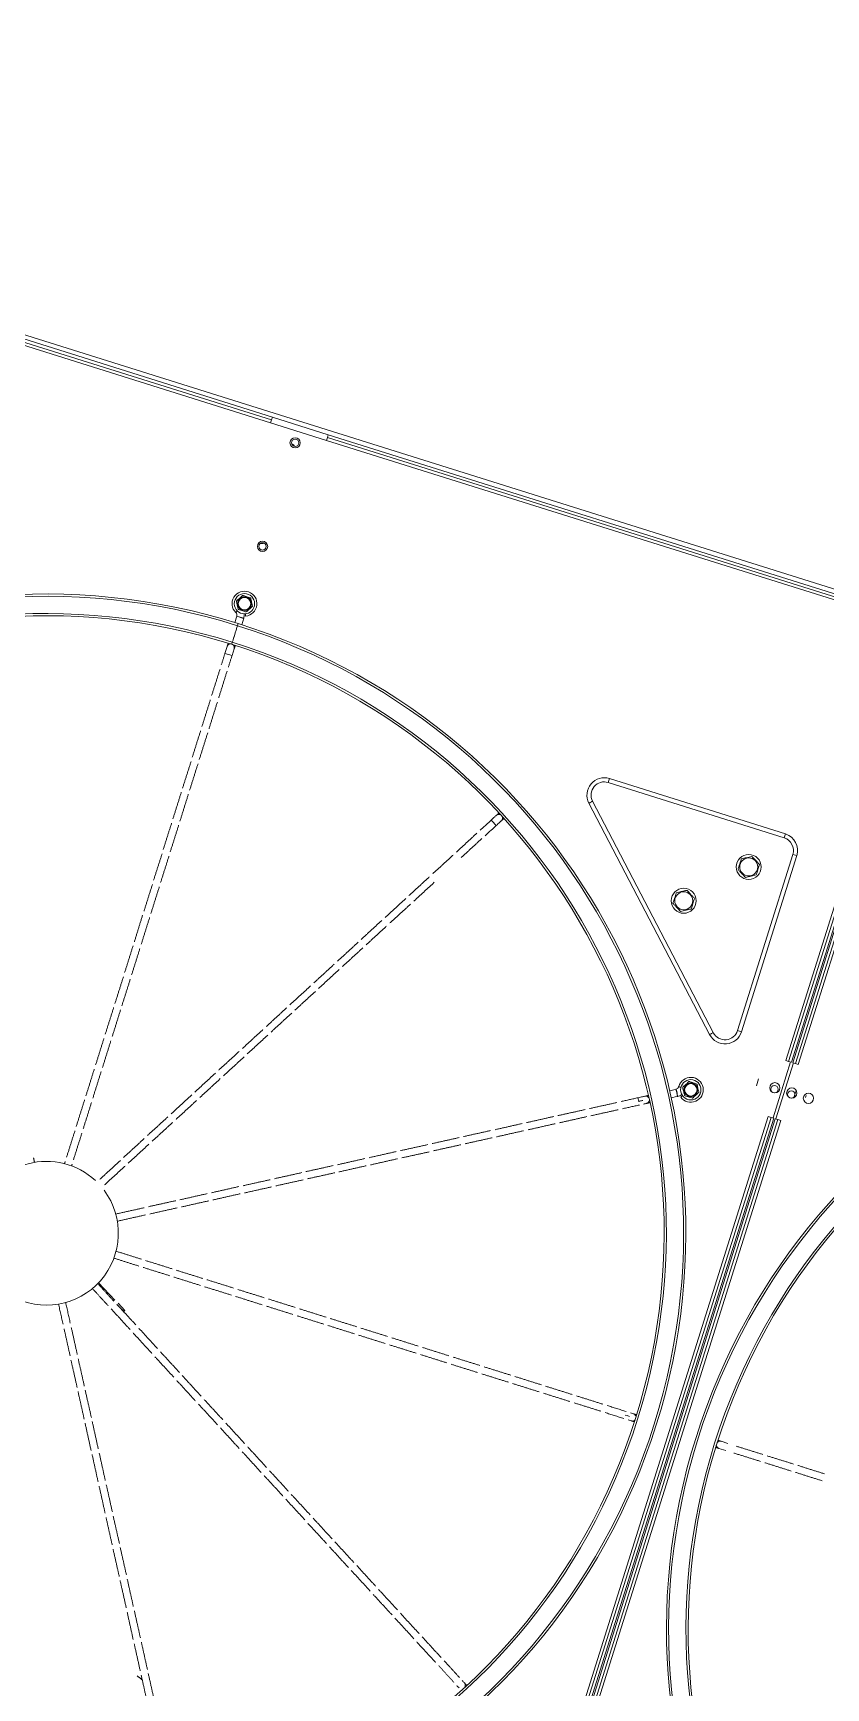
# Model space of a CAD drawing. Header units: metres. Extents: x -17822 to 152406, y -4219 to 19791.
# Drawn here: x 116950.2 to 117004.2, y 6472.7 to 6585.5 of the extents above; entities that cross this region are included whole.
import ezdxf

# ---------------------------------------------------------------- set-up
doc = ezdxf.new("R2010")
doc.units = ezdxf.units.M
doc.header["$LTSCALE"] = 100
doc.header["$MEASUREMENT"] = 0
doc.layers.get('0').update_dxf_attribs({"color": 9, "lineweight": 9})
doc.layers.add('Chiller', color=32, linetype='Continuous', lineweight=9)

# ---------------------------------------------------------------- blocks, each defined once
blk = doc.blocks.new('Chiller')
at = {"layer": 'Chiller', "linetype": 'Continuous'}
for p, q in [((142.04, 194.09), (653.75, 33.23)), ((353.04, 127.03), (315.4, 138.86)), ((315.46, 139.05), (353.1, 127.22)), ((315.52, 139.24), (353.16, 127.41)), ((353.1, 127.22), (353.04, 127.03)), ((353.04, 127.03), (356.85, 125.83)), ((353.16, 127.41), (353.1, 127.22)), ((353.16, 127.41), (356.97, 126.21)), ((356.85, 125.83), (356.91, 126.02)), ((394.49, 114), (356.85, 125.83)), ((356.97, 126.21), (356.91, 126.02)), ((356.91, 126.02), (394.55, 114.19)), ((356.97, 126.21), (394.61, 114.38)), ((350.73, 113.85), (350.59, 113.41)), ((350.67, 112.81), (350.71, 112.95)), ((350.72, 112.99), (350.71, 112.95)), ((350.72, 112.99), (350.77, 113.14)), ((350.73, 113.85), (351.21, 113.7)), ((350.73, 113.83), (351.2, 113.68)), ((350.79, 113.19), (350.77, 113.14)), ((350.79, 113.19), (350.83, 113.33)), ((351.07, 113.26), (351.21, 113.7)), ((350.08, 111.77), (349.93, 111.3)), ((350.43, 112.07), (350.39, 111.92)), ((350.43, 112.07), (350.48, 112.21)), ((350.49, 112.25), (350.48, 112.21)), ((350.49, 112.25), (350.54, 112.4)), ((350.55, 112.44), (350.54, 112.4)), ((350.55, 112.44), (350.59, 112.58)), ((350.61, 112.62), (350.59, 112.58)), ((350.61, 112.62), (350.65, 112.77)), ((350.67, 112.81), (350.65, 112.77)), ((349.93, 111.3), (350.41, 111.15)), ((350.41, 111.15), (350.56, 111.62)), ((376.14, 102.76), (376.06, 102.49)), ((388.15, 98.99), (376.14, 102.76)), ((394.39, 103.33), (388.16, 83.54)), ((394.58, 103.27), (388.36, 83.48)), ((394.77, 103.22), (388.55, 83.42)), ((388.64, 83.39), (394.86, 103.19)), ((388.83, 83.33), (395.05, 103.13)), ((389.02, 83.27), (395.25, 103.07)), ((388.06, 98.72), (376.06, 102.49)), ((374.74, 101.09), (382.97, 85.31)), ((374.99, 101.22), (383.22, 85.44)), ((388.15, 98.99), (388.06, 98.72)), ((384.88, 85.58), (388.65, 97.59)), ((385.15, 85.5), (388.92, 97.51)), ((388.65, 97.59), (388.92, 97.51)), ((384.88, 85.58), (385.15, 85.5)), ((388.36, 83.48), (388.16, 83.54)), ((388.49, 83.44), (387.3, 79.62)), ((388.69, 83.37), (387.49, 79.56)), ((388.55, 83.42), (388.36, 83.48)), ((388.83, 83.33), (388.64, 83.39)), ((388.83, 83.33), (389.02, 83.27)), ((386.3, 82.29), (386.16, 81.82)), ((388.88, 81.48), (388.77, 81.15)), ((388.77, 81.15), (388.73, 81.01)), ((389.56, 81.16), (389.51, 81.01)), ((389.56, 81.16), (389.51, 81.01)), ((386.96, 79.72), (373.32, 36.32)), ((387.16, 79.66), (373.51, 36.26)), ((387.35, 79.6), (373.7, 36.2)), ((373.8, 36.17), (387.44, 79.57)), ((373.99, 36.11), (387.63, 79.51)), ((374.18, 36.05), (387.82, 79.45)), ((386.96, 79.72), (387.16, 79.66)), ((387.16, 79.66), (387.35, 79.6)), ((387.63, 79.51), (387.44, 79.57)), ((387.82, 79.45), (387.63, 79.51)), ((341.31, 68.38), (342.43, 67.2)), ((342.36, 67.13), (342.3, 67.19)), ((342.96, 66.49), (342.56, 66.91)), ((342.64, 66.98), (343.1, 66.49)), ((343.02, 66.41), (343.1, 66.49)), ((377.35, 59.32), (377.21, 59.36)), ((377.35, 59.32), (377.5, 59.27)), ((377.42, 59.03), (377.63, 58.97)), ((377.78, 59.44), (377.57, 59.51)), ((384.22, 57.42), (383.75, 57.57)), ((383.6, 57.09), (384.07, 56.94))]:
    blk.add_line(p, q, dxfattribs=at)
at = {"layer": 'Chiller', "linetype": 'Continuous', "flags": 128}
for points in [[(350.66, 114.09), (350.68, 114.1), (350.71, 114.14), (350.77, 114.2), (350.77, 114.2)], [(374.74, 101.09), (374.75, 101.1), (374.78, 101.11), (374.8, 101.12), (374.83, 101.14), (374.87, 101.16), (374.91, 101.18), (374.95, 101.2), (374.99, 101.22)], [(368.44, 100.26), (368.42, 100.25), (368.4, 100.22), (368.36, 100.19), (368.32, 100.15), (368.26, 100.1), (368.2, 100.04), (368.14, 99.99), (368.08, 99.93)], [(368.42, 99.56), (368.4, 99.57), (368.37, 99.61), (368.31, 99.67), (368.25, 99.75), (368.18, 99.82), (368.13, 99.88), (368.09, 99.92), (368.08, 99.93), (368.08, 99.93)], [(368.42, 99.56), (368.48, 99.62), (368.54, 99.68), (368.6, 99.73), (368.65, 99.78), (368.7, 99.82), (368.74, 99.85), (368.76, 99.88), (368.78, 99.89)], [(383.22, 85.44), (383.18, 85.42), (383.14, 85.4), (383.1, 85.38), (383.07, 85.36), (383.03, 85.34), (383.01, 85.33), (382.99, 85.32), (382.97, 85.31)], [(380.7, 81.58), (380.53, 81.54), (380.36, 81.5), (380.24, 81.48)], [(380.68, 81.57), (380.68, 81.55), (380.69, 81.5), (380.71, 81.42), (380.73, 81.33), (380.75, 81.23), (380.77, 81.15), (380.78, 81.1), (380.79, 81.08)], [(380.7, 81.58), (380.7, 81.56), (380.71, 81.5), (380.73, 81.42), (380.75, 81.33), (380.77, 81.24), (380.79, 81.16), (380.8, 81.11), (380.8, 81.09), (380.8, 81.09)], [(380.86, 81.75), (380.88, 81.75), (380.94, 81.73), (381.01, 81.71), (381.02, 81.71)], [(378.57, 81.1), (378.55, 81.1), (378.51, 81.09), (378.46, 81.08), (378.4, 81.07), (378.33, 81.05), (378.26, 81.03), (378.17, 81.01), (378.09, 81)], [(378.09, 81), (378.09, 80.98), (378.11, 80.92), (378.12, 80.84), (378.14, 80.75)], [(378.27, 80.78), (378.22, 80.77), (378.17, 80.76), (378.14, 80.75), (378.12, 80.75)], [(378.42, 80.81), (378.41, 80.81), (378.37, 80.8), (378.33, 80.79), (378.27, 80.78)], [(378.47, 80.57), (378.51, 80.58), (378.57, 80.59), (378.62, 80.6), (378.66, 80.61), (378.68, 80.61)], [(380.35, 80.99), (380.47, 81.01), (380.63, 81.05), (380.8, 81.09)], [(381, 81.05), (381.01, 81.06), (381.06, 81.09), (381.12, 81.14), (381.12, 81.14)], [(365.74, 40.91), (365.77, 40.88), (365.81, 40.83), (365.85, 40.8), (365.87, 40.77), (365.89, 40.75)], [(366.26, 41.09), (366.24, 41.11), (366.21, 41.14), (366.18, 41.17), (366.14, 41.22), (366.11, 41.25)]]:
    blk.add_lwpolyline(points, dxfattribs=at)
at = {"layer": 'Chiller', "linetype": 'Continuous'}
for centre, radius in [((354.71, 125.66), 0.35), ((354.71, 125.66), 0.25), ((352.49, 118.6), 0.35), ((352.49, 118.6), 0.25), ((351.26, 114.69), 0.693), ((351.26, 114.69), 0.477), ((351.26, 114.69), 0.425), ((385.64, 96.74), 0.85), ((385.64, 96.74), 0.612), ((381.21, 94.43), 0.85), ((381.21, 94.43), 0.612), ((381.69, 81.54), 0.693), ((381.69, 81.54), 0.477), ((381.69, 81.54), 0.425), ((387.42, 81.68), 0.35), ((387.39, 81.58), 0.25), ((388.57, 81.32), 0.35), ((388.54, 81.22), 0.25), ((389.71, 80.96), 0.35)]:
    blk.add_circle(centre, radius, dxfattribs=at)
for centre, radius, start, end in [((354.37, 125.25), 0.35, 28.9461, 72.5496), ((352.45, 119.14), 0.35, 252.5498, 296.1515), ((337.76, 71.76), 43.58, 72.5493, 252.5493), ((337.76, 71.76), 43.43, 72.5493, 252.5493), ((351.26, 114.69), 0.85, 275.5136, 225.5136), ((337.76, 71.76), 42.25, 72.5493, 252.5493), ((350.49, 113.91), 0.25, 342.5493, 45.5136), ((350.49, 113.91), 0.75, 342.5493, 7.0707), ((302.01, 109.16), 49.55, 5.4289, 5.6104), ((337.76, 71.76), 42.1, 72.5493, 252.5493), ((337.76, 71.76), 43.58, 252.5493, 72.5493), ((337.76, 71.76), 43.43, 252.5493, 72.5493), ((337.76, 71.76), 42.25, 252.5493, 72.5493), ((337.76, 71.76), 42.1, 252.5493, 72.5493), ((350.31, 111.7), 0.247, 87.1471, 162.1917), ((350.32, 111.7), 0.247, 342.9186, 57.9396), ((375.79, 101.64), 1.18, 72.5493, 207.5493), ((375.79, 101.64), 0.9, 72.5493, 207.5493), ((368.61, 100.08), 0.246, 64.7194, 132.3229), ((368.61, 100.07), 0.246, 312.7766, 20.367), ((387.79, 97.86), 0.9, 342.5493, 72.5493), ((387.79, 97.86), 1.18, 342.5493, 72.5493), ((423.62, 44.77), 43.58, 72.5493, 252.5493), ((423.62, 44.77), 43.43, 72.5493, 252.5493), ((423.62, 44.77), 42.25, 72.5493, 252.5493), ((423.62, 44.77), 42.1, 72.5493, 252.5493), ((384.02, 85.85), 1.18, 207.5493, 342.5493), ((384.02, 85.85), 0.9, 207.5493, 342.5493), ((381.69, 81.54), 0.85, 215.5136, 165.5136), ((380.62, 81.82), 0.25, 282.5493, 345.5136), ((378.62, 80.86), 0.247, 27.1517, 102.1889), ((378.62, 80.86), 0.247, 282.901, 357.9604), ((380.62, 81.82), 0.75, 282.5493, 307.0664), ((337.76, 71.76), 4.9, 47.1492, 162.5493), ((337.76, 71.76), 4.9, 162.5493, 36.71), ((343.03, 66.56), 0.1, 223.4393, 313.4393), ((377.71, 59.2), 0.246, 252.7701, 320.3849), ((377.71, 59.21), 0.246, 4.7137, 72.3284), ((383.68, 57.33), 0.246, 72.778, 140.3769), ((383.67, 57.33), 0.246, 184.7216, 252.3205), ((366.07, 40.93), 0.247, 327.1385, 42.1966)]:
    blk.add_arc(centre, radius, start, end, dxfattribs=at)
for points, knots in [([(350.71, 114.86), (350.72, 114.88), (350.76, 114.92), (350.84, 114.99), (350.95, 115.08), (351.05, 115.18), (351.11, 115.23), (351.13, 115.26)], [0, 0, 0, 0, 0.111318, 0.325265, 0.540888, 0.820939, 1, 1, 1, 1]), ([(351.13, 115.26), (351.15, 115.25), (351.21, 115.23), (351.31, 115.2), (351.44, 115.16), (351.57, 115.12), (351.65, 115.09), (351.68, 115.08)], [0, 0, 0, 0, 0.1112877, 0.3252305, 0.5408352, 0.8208977, 1, 1, 1, 1]), ([(350.83, 114.3), (350.83, 114.31), (350.82, 114.35), (350.8, 114.45), (350.76, 114.6), (350.73, 114.75), (350.71, 114.84), (350.71, 114.86), (350.71, 114.86)], [0, 0, 0, 0, 0.061533, 0.243712, 0.500216, 0.869735, 0.981557, 1, 1, 1, 1]), ([(351.38, 114.13), (351.36, 114.13), (351.31, 114.15), (351.21, 114.18), (351.07, 114.23), (350.94, 114.27), (350.86, 114.29), (350.83, 114.3)], [0, 0, 0, 0, 0.111362, 0.325305, 0.54091, 0.820973, 1, 1, 1, 1]), ([(351.81, 114.52), (351.79, 114.5), (351.75, 114.47), (351.67, 114.39), (351.57, 114.3), (351.47, 114.21), (351.41, 114.15), (351.38, 114.13)], [0, 0, 0, 0, 0.111356, 0.325272, 0.540886, 0.820939, 1, 1, 1, 1]), ([(351.68, 115.08), (351.69, 115.07), (351.69, 115.03), (351.72, 114.93), (351.75, 114.78), (351.78, 114.64), (351.8, 114.54), (351.81, 114.52), (351.81, 114.52)], [0, 0, 0, 0, 0.061533, 0.243721, 0.500216, 0.869734, 0.981565, 1, 1, 1, 1]), ([(385.13, 97.29), (385.11, 97.21), (385.04, 97), (384.96, 96.75), (384.92, 96.61), (384.91, 96.58)], [0, 0, 0, 0, 0.3636822, 0.8678538, 1, 1, 1, 1]), ([(385.86, 97.45), (385.8, 97.44), (385.67, 97.41), (385.42, 97.36), (385.25, 97.32), (385.13, 97.29)], [0, 0, 0, 0, 0.264862, 0.535466, 1, 1, 1, 1]), ([(386.37, 96.9), (386.33, 96.95), (386.24, 97.05), (386.07, 97.23), (385.94, 97.37), (385.86, 97.45)], [0, 0, 0, 0, 0.264844, 0.535433, 1, 1, 1, 1]), ([(384.91, 96.58), (384.95, 96.53), (385.04, 96.43), (385.21, 96.24), (385.34, 96.11), (385.41, 96.02)], [0, 0, 0, 0, 0.2648624, 0.5354617, 1, 1, 1, 1]), ([(385.41, 96.02), (385.48, 96.04), (385.61, 96.06), (385.86, 96.12), (386.03, 96.16), (386.15, 96.19)], [0, 0, 0, 0, 0.264901, 0.53549, 1, 1, 1, 1]), ([(386.15, 96.19), (386.16, 96.22), (386.2, 96.36), (386.28, 96.61), (386.35, 96.82), (386.37, 96.9)], [0, 0, 0, 0, 0.1321462, 0.6363178, 1, 1, 1, 1]), ([(380.7, 94.98), (380.69, 94.95), (380.64, 94.8), (380.57, 94.55), (380.5, 94.35), (380.47, 94.26)], [0, 0, 0, 0, 0.13214, 0.636315, 1, 1, 1, 1]), ([(381.43, 95.14), (381.37, 95.13), (381.24, 95.1), (380.99, 95.04), (380.81, 95), (380.7, 94.98)], [0, 0, 0, 0, 0.264847, 0.535435, 1, 1, 1, 1]), ([(381.94, 94.59), (381.9, 94.64), (381.81, 94.73), (381.63, 94.92), (381.51, 95.06), (381.43, 95.14)], [0, 0, 0, 0, 0.264861, 0.535463, 1, 1, 1, 1]), ([(380.47, 94.26), (380.52, 94.21), (380.61, 94.12), (380.78, 93.93), (380.9, 93.79), (380.98, 93.71)], [0, 0, 0, 0, 0.264901, 0.53549, 1, 1, 1, 1]), ([(380.98, 93.71), (381.05, 93.72), (381.17, 93.75), (381.42, 93.81), (381.6, 93.85), (381.71, 93.87)], [0, 0, 0, 0, 0.264862, 0.535466, 1, 1, 1, 1]), ([(381.71, 93.87), (381.74, 93.96), (381.81, 94.16), (381.88, 94.41), (381.93, 94.56), (381.94, 94.59)], [0, 0, 0, 0, 0.363685, 0.86786, 1, 1, 1, 1]), ([(381.14, 81.71), (381.14, 81.72), (381.18, 81.75), (381.25, 81.82), (381.37, 81.92), (381.47, 82.02), (381.54, 82.09), (381.56, 82.1), (381.56, 82.1)], [0, 0, 0, 0, 0.061533, 0.243712, 0.500216, 0.869734, 0.981565, 1, 1, 1, 1]), ([(381.26, 81.15), (381.26, 81.17), (381.25, 81.23), (381.22, 81.33), (381.19, 81.47), (381.16, 81.6), (381.14, 81.68), (381.14, 81.71)], [0, 0, 0, 0, 0.111318, 0.325274, 0.540888, 0.820939, 1, 1, 1, 1]), ([(381.56, 82.1), (381.58, 82.1), (381.64, 82.08), (381.74, 82.05), (381.87, 82.01), (382, 81.97), (382.08, 81.94), (382.11, 81.93)], [0, 0, 0, 0, 0.1112877, 0.3252305, 0.5408352, 0.8208977, 1, 1, 1, 1]), ([(382.24, 81.37), (382.23, 81.36), (382.2, 81.33), (382.13, 81.26), (382.01, 81.16), (381.9, 81.06), (381.83, 80.99), (381.82, 80.98), (381.81, 80.98)], [0, 0, 0, 0, 0.061533, 0.243712, 0.500216, 0.869735, 0.981557, 1, 1, 1, 1]), ([(382.11, 81.93), (382.12, 81.91), (382.13, 81.85), (382.15, 81.75), (382.18, 81.61), (382.21, 81.48), (382.23, 81.4), (382.24, 81.37)], [0, 0, 0, 0, 0.111318, 0.325265, 0.540888, 0.820939, 1, 1, 1, 1]), ([(381.81, 80.98), (381.79, 80.98), (381.74, 81), (381.64, 81.03), (381.5, 81.07), (381.37, 81.11), (381.29, 81.14), (381.26, 81.15)], [0, 0, 0, 0, 0.111362, 0.325227, 0.540913, 0.820897, 1, 1, 1, 1])]:
    blk.add_open_spline(points, degree=3, knots=knots, dxfattribs=at)
for points in [[(350.15, 112), (350.08, 111.77)], [(350.56, 111.62), (350.63, 111.85)], [(349.93, 111.3), (349.68, 110.52)], [(350.16, 110.36), (350.41, 111.15)], [(349.59, 110.23), (349.02, 108.42)], [(349.5, 108.27), (350.07, 110.08)], [(348.93, 108.13), (348.36, 106.32)], [(348.84, 106.16), (349.41, 107.98)], [(348.27, 106.03), (347.7, 104.22)], [(348.18, 104.07), (348.75, 105.88)], [(347.62, 103.94), (347.04, 102.12)], [(347.52, 101.97), (348.09, 103.78)], [(346.95, 101.83), (346.38, 100.02)], [(346.86, 99.87), (347.43, 101.69)], [(346.29, 99.73), (345.72, 97.93)], [(346.2, 97.77), (346.77, 99.58)], [(368.08, 99.93), (367.33, 99.24)], [(367.67, 98.87), (368.42, 99.56)], [(368.61, 100.42), (368.44, 100.26)], [(368.78, 99.89), (368.95, 100.05)], [(367.1, 99.04), (365.71, 97.75)], [(366.04, 97.38), (367.44, 98.67)], [(345.64, 97.64), (345.06, 95.83)], [(345.54, 95.67), (346.11, 97.48)], [(365.49, 97.55), (364.09, 96.27)], [(363.86, 96.06), (362.47, 94.78)], [(344.98, 95.54), (344.41, 93.73)], [(344.88, 93.57), (345.45, 95.38)], [(362.8, 94.4), (364.2, 95.69)], [(362.25, 94.58), (360.85, 93.29)], [(361.18, 92.92), (362.58, 94.2)], [(344.31, 93.44), (343.75, 91.63)], [(344.22, 91.47), (344.79, 93.28)], [(360.62, 93.09), (359.22, 91.8)], [(359.56, 91.43), (360.95, 92.71)], [(359.01, 91.6), (357.61, 90.32)], [(343.66, 91.35), (343.09, 89.53)], [(343.56, 89.37), (344.13, 91.18)], [(357.93, 89.94), (359.33, 91.22)], [(343, 89.24), (342.43, 87.43)], [(357.38, 90.11), (355.99, 88.83)], [(356.31, 88.45), (357.71, 89.74)], [(342.9, 87.27), (343.47, 89.08)], [(355.76, 88.62), (354.36, 87.34)], [(354.7, 86.97), (356.09, 88.25)], [(342.34, 87.15), (341.77, 85.34)], [(342.24, 85.17), (342.81, 86.99)], [(354.14, 87.14), (352.74, 85.85)], [(353.07, 85.48), (354.48, 86.77)], [(341.68, 85.05), (341.11, 83.24)], [(341.58, 83.07), (342.15, 84.88)], [(352.52, 85.65), (351.12, 84.36)], [(351.45, 83.99), (352.85, 85.27)], [(350.9, 84.16), (349.5, 82.88)], [(349.83, 82.5), (351.23, 83.78)], [(341.02, 82.95), (340.45, 81.14)], [(340.92, 80.97), (341.49, 82.79)], [(349.28, 82.68), (347.88, 81.39)], [(348.21, 81.01), (349.61, 82.3)], [(340.36, 80.86), (339.79, 79.04)], [(340.26, 78.87), (340.83, 80.68)], [(347.66, 81.19), (346.26, 79.9)], [(346.59, 79.52), (347.99, 80.81)], [(374.48, 80.19), (372.63, 79.78)], [(376.64, 80.67), (374.78, 80.26)], [(374.88, 79.77), (376.73, 80.18)], [(378.09, 81), (376.93, 80.74)], [(377.03, 80.25), (378.18, 80.5)], [(378.8, 81.15), (378.57, 81.1)], [(378.68, 80.61), (378.91, 80.67)], [(346.04, 79.7), (344.64, 78.42)], [(344.97, 78.04), (346.37, 79.32)], [(370.19, 79.24), (368.34, 78.82)], [(372.34, 79.72), (370.49, 79.3)], [(370.59, 78.81), (372.44, 79.23)], [(372.73, 79.29), (374.6, 79.71)], [(339.7, 78.75), (339.13, 76.95)], [(339.6, 76.77), (340.17, 78.58)], [(344.42, 78.21), (343.02, 76.93)], [(365.89, 78.28), (364.05, 77.87)], [(368.04, 78.76), (366.19, 78.35)], [(366.3, 77.86), (368.15, 78.27)], [(368.43, 78.33), (370.29, 78.75)], [(336.94, 76.59), (336.88, 76.9)], [(343.34, 76.54), (344.74, 77.83)], [(359.46, 76.85), (357.6, 76.43)], [(361.61, 77.33), (359.75, 76.91)], [(359.85, 76.42), (361.7, 76.84)], [(363.75, 77.8), (361.89, 77.39)], [(361.99, 76.9), (363.86, 77.31)], [(364.14, 77.38), (366, 77.79)], [(339.04, 76.66), (338.99, 76.51)], [(339.47, 76.36), (339.51, 76.48)], [(342.8, 76.72), (341.4, 75.44)], [(341.71, 75.05), (343.12, 76.34)], [(355.16, 75.89), (353.31, 75.48)], [(357.3, 76.37), (355.45, 75.96)], [(355.55, 75.47), (357.41, 75.88)], [(357.69, 75.94), (359.55, 76.36)], [(350.87, 74.94), (349.01, 74.52)], [(353.01, 75.41), (351.16, 75)], [(351.26, 74.51), (353.11, 74.92)], [(353.4, 74.99), (355.26, 75.4)], [(344.43, 73.5), (342.49, 73.07)], [(346.57, 73.98), (344.72, 73.57)], [(344.8, 73.07), (346.66, 73.49)], [(348.72, 74.46), (346.86, 74.04)], [(346.96, 73.55), (348.82, 73.97)], [(349.11, 74.03), (350.96, 74.45)], [(342.59, 72.58), (344.51, 73.01)], [(342.36, 70.06), (344.06, 69.52)], [(344.23, 69.99), (342.51, 70.53)], [(344.35, 69.43), (346.16, 68.86)], [(346.33, 69.33), (344.51, 69.9)], [(348.42, 68.67), (346.61, 69.24)], [(340.89, 67.99), (341.97, 66.81)], [(342.35, 67.13), (341.26, 68.33)], [(346.44, 68.77), (348.26, 68.2)], [(348.54, 68.11), (350.37, 67.54)], [(350.52, 68.02), (348.7, 68.59)], [(352.61, 67.36), (350.81, 67.92)], [(338.58, 66.93), (338.89, 65.55)], [(339.38, 65.63), (339.07, 67.04)], [(342.17, 66.6), (343.46, 65.19)], [(343.85, 65.51), (342.56, 66.91)], [(350.65, 67.45), (352.46, 66.88)], [(352.75, 66.79), (354.56, 66.22)], [(354.72, 66.7), (352.9, 67.27)], [(356.82, 66.03), (355, 66.61)], [(354.84, 66.13), (356.66, 65.56)], [(356.95, 65.47), (358.75, 64.9)], [(358.91, 65.38), (357.1, 65.95)], [(338.96, 65.25), (339.37, 63.4)], [(339.86, 63.49), (339.45, 65.34)], [(343.66, 64.97), (344.95, 63.56)], [(345.33, 63.89), (344.05, 65.29)], [(359.04, 64.81), (360.85, 64.24)], [(361.01, 64.72), (359.2, 65.29)], [(363.11, 64.06), (361.3, 64.63)], [(340.34, 61.34), (339.92, 63.2)], [(345.15, 63.34), (346.44, 61.94)], [(346.82, 62.27), (345.53, 63.67)], [(361.14, 64.15), (362.96, 63.58)], [(363.25, 63.49), (365.05, 62.92)], [(365.2, 63.4), (363.4, 63.97)], [(367.31, 62.74), (365.49, 63.31)], [(339.43, 63.1), (339.85, 61.25)], [(365.34, 62.83), (367.15, 62.26)], [(367.43, 62.17), (369.26, 61.6)], [(369.41, 62.08), (367.59, 62.65)], [(339.91, 60.96), (340.33, 59.09)], [(340.82, 59.2), (340.4, 61.05)], [(346.64, 61.72), (347.92, 60.32)], [(348.3, 60.65), (347.02, 62.05)], [(369.54, 61.51), (371.35, 60.94)], [(371.5, 61.42), (369.7, 61.99)], [(373.6, 60.76), (371.79, 61.33)], [(348.13, 60.1), (349.42, 58.7)], [(349.79, 59.03), (348.5, 60.43)], [(371.64, 60.85), (373.45, 60.28)], [(373.74, 60.19), (375.56, 59.62)], [(375.7, 60.1), (373.89, 60.67)], [(377.28, 59.6), (375.99, 60.01)], [(340.39, 58.81), (340.8, 56.95)], [(341.29, 57.05), (340.88, 58.91)], [(351.28, 57.41), (349.99, 58.81)], [(375.84, 59.53), (377.13, 59.12)], [(377.63, 58.97), (377.85, 58.9)], [(378, 59.38), (377.78, 59.44)], [(349.62, 58.48), (350.9, 57.08)], [(383.75, 57.57), (383.53, 57.64)], [(340.87, 56.67), (341.28, 54.8)], [(341.77, 54.9), (341.36, 56.75)], [(351.11, 56.86), (352.39, 55.45)], [(352.76, 55.79), (351.48, 57.19)], [(383.38, 57.16), (383.6, 57.09)], [(384.62, 56.77), (386.45, 56.2)], [(386.6, 56.67), (384.79, 57.24)], [(388.69, 56.02), (386.89, 56.58)], [(354.26, 54.16), (352.97, 55.56)], [(386.73, 56.11), (388.54, 55.54)], [(388.83, 55.45), (390.64, 54.88)], [(390.8, 55.35), (388.98, 55.93)], [(341.35, 54.51), (341.76, 52.66)], [(342.25, 52.75), (341.84, 54.6)], [(352.59, 55.24), (353.88, 53.84)], [(354.08, 53.62), (355.37, 52.22)], [(355.74, 52.55), (354.45, 53.95)], [(341.82, 52.37), (342.24, 50.5)], [(342.73, 50.61), (342.31, 52.46)], [(355.57, 51.99), (356.85, 50.6)], [(357.23, 50.92), (355.94, 52.33)], [(342.3, 50.21), (342.72, 48.36)], [(343.21, 48.46), (342.79, 50.32)], [(357.06, 50.37), (358.34, 48.97)], [(358.72, 49.3), (357.43, 50.71)], [(358.54, 48.76), (359.83, 47.36)], [(360.2, 47.69), (358.92, 49.09)], [(342.78, 48.07), (343.2, 46.21)], [(343.68, 46.31), (343.27, 48.16)], [(361.69, 46.07), (360.4, 47.47)], [(360.03, 47.13), (361.32, 45.73)], [(343.26, 45.92), (343.67, 44.06)], [(344.16, 44.17), (343.75, 46.02)], [(361.52, 45.51), (362.81, 44.11)], [(363.18, 44.44), (361.89, 45.84)], [(364.66, 42.83), (363.38, 44.23)], [(343.74, 43.77), (344.15, 41.92)], [(344.64, 42.01), (344.23, 43.87)], [(363, 43.89), (364.29, 42.49)], [(364.5, 42.27), (365.54, 41.13)], [(365.91, 41.47), (364.87, 42.61)], [(344.29, 41.3), (343.95, 41.57)], [(344.22, 41.62), (344.63, 39.77)], [(345.12, 39.87), (344.7, 41.73)], [(366.42, 40.92), (366.26, 41.09)]]:
    blk.add_open_spline(points, degree=1, dxfattribs=at)

msp = doc.modelspace()

# ---------------------------------------------------------------- block references
at = {"color": 2}
msp.add_blockref('Chiller', (116613.33, 6431.9), dxfattribs=at)

doc.saveas('drawing.dxf')
